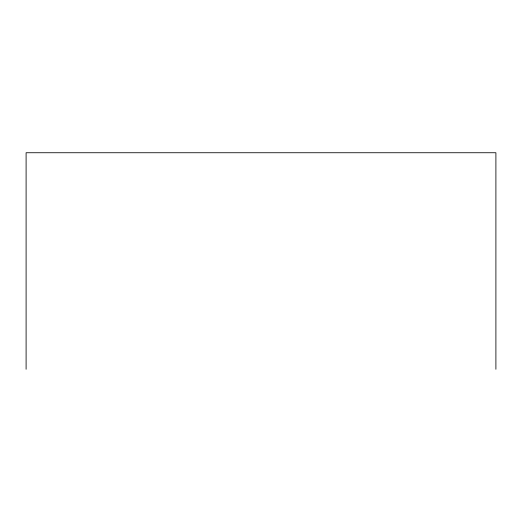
<?xml version="1.0" encoding="UTF-8"?>
<svg xmlns="http://www.w3.org/2000/svg" width="522" height="522" viewBox="0 0 522 522"><rect width="100%" height="100%" fill="white"/><g stroke="black" fill="none" stroke-linecap="round" stroke-linejoin="round"><path stroke-width="0.78" d="M495.9 369.263L495.9 152.737L26.1 152.737L26.1 369.263"/></g></svg>
